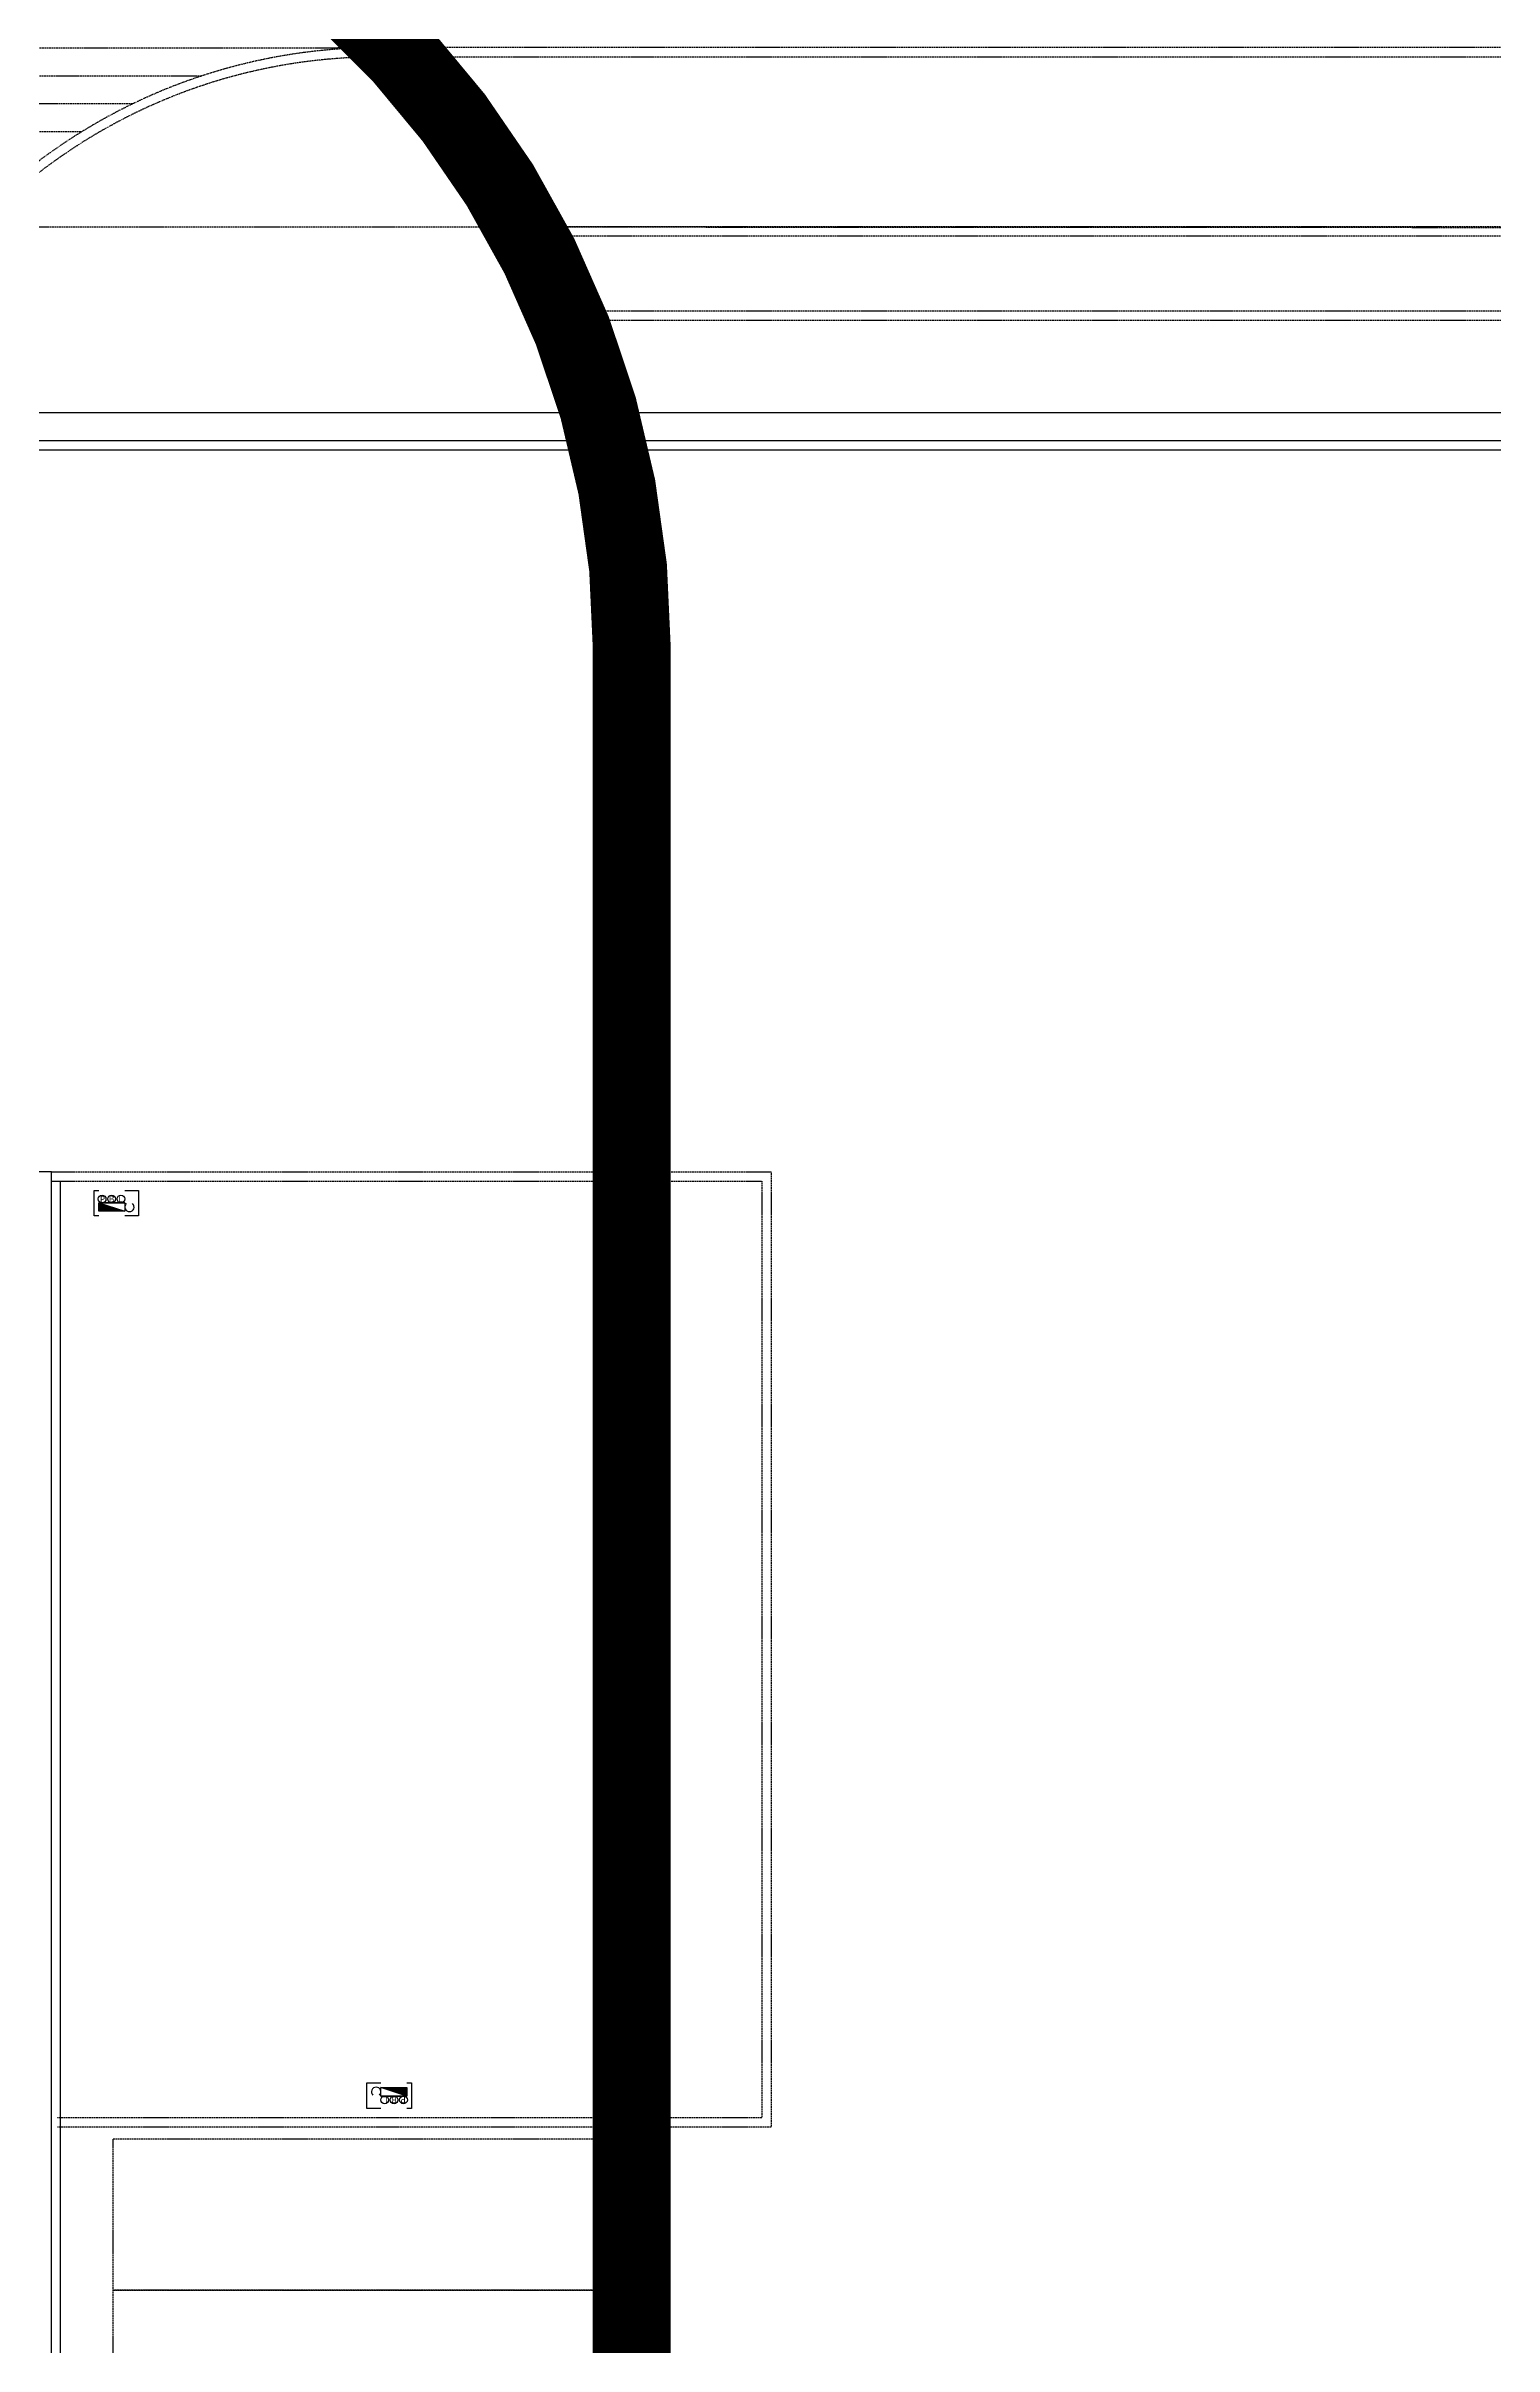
# Model space of a CAD drawing. Header units: millimetres. Extents: x 367092 to 767578, y 396038 to 811791.
# Drawn here: x 550914 to 552770, y 595602 to 598550 of the extents above; entities that cross this region are included whole.
import ezdxf
from ezdxf.enums import TextEntityAlignment as Align

# ---------------------------------------------------------------- set-up
doc = ezdxf.new("R2010")
doc.units = ezdxf.units.MM
doc.header["$LTSCALE"] = 100
doc.header["$MEASUREMENT"] = 0
for name, pattern in [('-HID', [2.5, 1.5, -1]), ('CENTER', [2, 1.25, -0.25, 0.25, -0.25]), ('HID', [2.5, 1.5, -1]), ('HIDDEN', [9.525, 6.35, -3.175]), ('HIDDEN2', [0.1875, 0.125, -0.0625])]:
    doc.linetypes.add(name, pattern=pattern)
doc.layers.get('0').update_dxf_attribs({"linetype": 'CONTINUOUS'})
for name, color, linetype in [('CEN(ST)', 1, 'CENTER'), ('ELE2', 3, 'CONTINUOUS'), ('ELE9', 9, 'CONTINUOUS'), ('IHC', 3, 'CONTINUOUS'), ('LAND-2', 4, 'CONTINUOUS'), ('LAND-3', 9, 'CONTINUOUS'), ('polesign', 7, 'HIDDEN2'), ('트렌치', 9, 'CONTINUOUS')]:
    doc.layers.add(name, color=color, linetype=linetype)
doc.styles.add('MAP_맑은고딕', font='malgun_0.ttf')

# ---------------------------------------------------------------- blocks, each defined once
blk = doc.blocks.new('소화전(H)')
at = {"layer": 'IHC'}
h = blk.add_hatch(color=3, dxfattribs=at)
h.dxf.hatch_style = 1
h.paths.add_polyline_path([(-2.78, 0), (2.78, -1.8), (2.78, 0)])
at = {"linetype": 'HIDDEN', "ltscale": 0.2}
for points in [[(-2.78, -4.44), (-5.75, -4.44), (-5.75, 1), (-2.78, 1)], [(2.78, 1), (3.78, 1), (3.78, -4.44), (2.78, -4.44)]]:
    blk.add_lwpolyline(points, dxfattribs=at)
at = {"layer": 'IHC', "color": 3}
for p, q in [((2.78, -1.8), (-2.78, 0)), ((-2.78, -1.8), (2.78, -1.8))]:
    blk.add_line(p, q, dxfattribs=at)
blk.add_lwpolyline([(2.78, -1.8), (-2.78, -1.8), (-2.78, 0), (2.78, 0)], close=True, dxfattribs=at)
for centre in [(-1.95, -2.63), (0.05, -2.63), (2.08, -2.63)]:
    blk.add_circle(centre, 0.83, dxfattribs=at)
blk.add_arc((-3.78, -0.9), 1, 313.176, 226.824, dxfattribs=at)
at = {"layer": 'IHC', "color": 2, "style": 'MAP_맑은고딕'}
for s, p in [('L', (-1.84, -2.62)), ('B', (0.06, -2.62)), ('P', (2, -2.58))]:
    blk.add_text(s, height=1.38, rotation=180, dxfattribs=at).set_placement(p, align=Align.MIDDLE_CENTER)
blk = doc.blocks.new('A$C5041cb64')
at = {"xscale": 100, "yscale": 100, "zscale": 100, "rotation": 179.9999999999999}
blk.add_blockref('소화전(H)', (-477785, 155877), dxfattribs=at)
at = {"xscale": 100, "yscale": 100, "zscale": 100}
blk.add_blockref('소화전(H)', (-471734, 137066), dxfattribs=at)
blk = doc.blocks.new('sdafewf')
at = {"layer": 'CEN(ST)', "linetype": 'HID', "ltscale": 0.5, "const_width": 1674}
blk.add_lwpolyline([(-1565, 129106, -0.414214), (17352, 148023), (56866, 148023, -0.414214), (75783, 129106), (75783, 71994, -0.414214), (56866, 53077), (17352, 53077, -0.414214), (-1565, 71994)], format="xyb", close=True, dxfattribs=at)
at = {"layer": 'ELE2', "color": 253, "ltscale": 0.1}
for points in [[(62851, 133583), (62851, 134183), (223251, 134183)], [(62851, 133583), (223251, 133583)], [(225851, 28708), (63326, 28708), (63326, 117883), (62726, 117883)]]:
    blk.add_lwpolyline(points, dxfattribs=at)
at = {"layer": 'ELE9', "color": 253, "linetype": '-HID', "ltscale": 0.1}
for points in [[(37652, 142009), (70351, 142011)], [(41394, 141410), (66572, 141410)], [(42879, 140810), (65080, 140810)], [(43970, 140210), (63983, 140210)]]:
    blk.add_lwpolyline(points, dxfattribs=at)
for points in [[(64651, 93883), (64651, 97133), (75651, 97133), (75651, 93883)], [(64651, 90633), (64651, 93883), (75651, 93883), (75651, 90633)]]:
    blk.add_lwpolyline(points, close=True, dxfattribs=at)
at = {"layer": 'LAND-2', "color": 253, "linetype": '-HID', "ltscale": 0.1}
for points in [[(63326, 117883), (78776, 117883), (78776, 97383), (63451, 97383)], [(63326, 117683), (78576, 117683), (78576, 97583), (63451, 97583)]]:
    blk.add_lwpolyline(points, dxfattribs=at)
at = {"layer": 'LAND-3', "color": 253, "linetype": '-HID', "ltscale": 0.1}
for points in [[(184902, 142012), (70351, 142011, 0.31169), (59001, 134185), (59001, 134183)], [(59215, 134183, -0.309983), (70351, 141811), (184902, 141812)]]:
    blk.add_lwpolyline(points, format="xyb", dxfattribs=at)
blk.add_lwpolyline([(144908, 138123), (51695, 138167), (43340, 138281), (6897, 138255), (4574, 138140), (2657, 137735), (803, 137041), (-929, 136116), (-2551, 135003), (-4048, 133709), (-5406, 132252), (-6530, 130633), (-7407, 128864), (-7995, 126977), (-8299, 125039), (-8392, 123051), (-8190, 121073), (-7765, 119133), (14358, 35087)], dxfattribs=at)
for points in [[(184401, 138165), (73901, 138165), (73901, 136165), (184401, 136165)], [(184201, 137965), (74101, 137965), (74101, 136365), (184201, 136365)]]:
    blk.add_lwpolyline(points, close=True, dxfattribs=at)
at = {"layer": '트렌치', "color": 253, "ltscale": 0.1}
for points in [[(62851, 133383), (223251, 133383)], [(228551, 126883), (228551, 122883), (231651, 122883), (231651, 121083), (239276, 121083), (239276, 41333), (231651, 41333), (231651, 39533), (228551, 39533), (228551, 35733), (225651, 35733), (225651, 28908), (63526, 28908), (63526, 117683)]]:
    blk.add_lwpolyline(points, dxfattribs=at)
at = {"color": 253, "linetype": '-HID', "ltscale": 0.1}
blk.add_blockref('A$C5041cb64', (542409, -38838), dxfattribs=at)

msp = doc.modelspace()

# ---------------------------------------------------------------- block references
at = {"layer": 'polesign', "xscale": 0.05973333333333333, "yscale": 0.05973333333333333, "zscale": 0.05973333333333333}
msp.add_blockref('sdafewf', (547137.7, 590065.5), dxfattribs=at)

doc.saveas('drawing.dxf')
